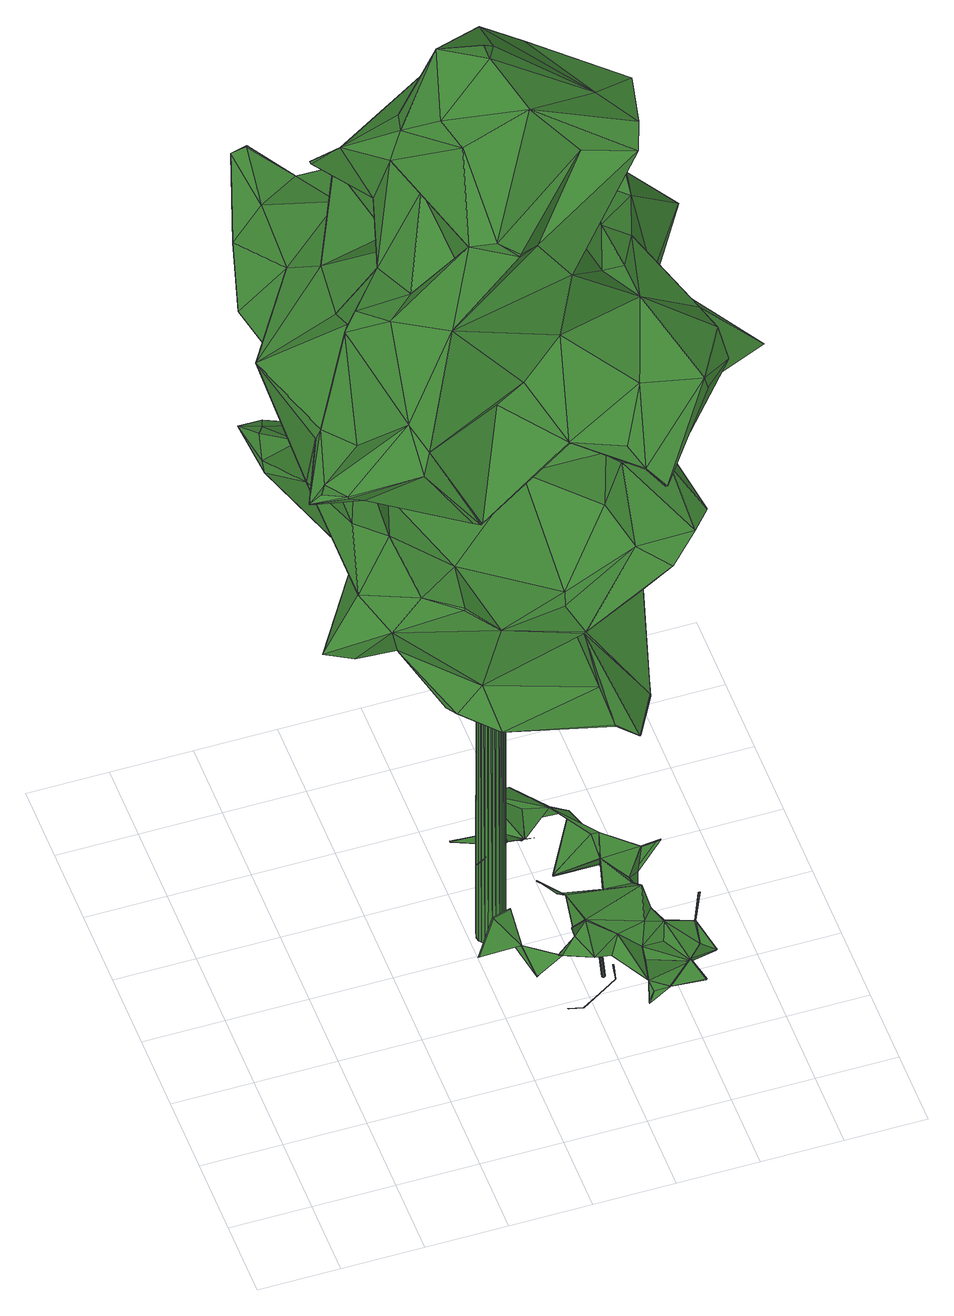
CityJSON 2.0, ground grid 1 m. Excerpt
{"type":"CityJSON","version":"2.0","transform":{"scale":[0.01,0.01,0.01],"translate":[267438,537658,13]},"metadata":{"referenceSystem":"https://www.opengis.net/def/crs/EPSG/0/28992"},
"CityObjects":{
"tree1":{"type":"SolitaryVegetationObject","attributes":{"gtid":260,"crown_width_m":5.81,"crown_median_z":22.65,"crown_r50_m":0.33,"crown_porosity":0.903,"trunk_H_m":9.39,"trunk_DBH_m":0.332,"trunk_radius_m":0.166,"trunk_base_height_m":13.26,"original_gtid":"291"},"geometry":[{"type":"Solid","lod":"3","boundaries":[[[[0,1,2]],[[0,2,3]],[[4,5,6]],[[7,8,9]],[[10,11,12]],[[13,14,15]],[[16,17,14]],[[18,19,20]],[[21,22,23]],[[24,25,26]],[[27,28,6]],[[29,28,27]],[[30,31,32]],[[33,34,35]],[[36,37,35]],[[38,39,40]],[[41,42,43]],[[27,41,43]],[[44,45,46]],[[47,48,49]],[[50,51,52]],[[53,54,55]],[[56,57,58]],[[59,60,61]],[[62,63,50]],[[64,65,66]],[[64,67,65]],[[68,69,70]],[[71,72,73]],[[71,74,72]],[[18,52,51]],[[75,0,76]],[[77,36,78]],[[31,79,80]],[[71,81,82]],[[83,84,85]],[[86,87,88]],[[89,90,91]],[[32,31,92]],[[90,93,94]],[[95,93,90]],[[96,40,24]],[[45,97,46]],[[95,98,99]],[[90,94,91]],[[100,101,9]],[[28,102,6]],[[29,103,28]],[[58,104,105]],[[106,107,108]],[[109,108,107]],[[68,110,111]],[[112,18,20]],[[113,114,115]],[[37,33,35]],[[76,0,116]],[[1,73,72]],[[1,72,74]],[[10,117,11]],[[118,119,120]],[[121,122,45]],[[123,124,119]],[[118,123,119]],[[124,123,118]],[[122,74,125]],[[124,118,104]],[[126,127,113]],[[13,128,129]],[[130,109,30]],[[83,131,132]],[[58,124,104]],[[23,73,0]],[[1,0,73]],[[74,133,134]],[[2,122,121]],[[52,18,112]],[[135,136,137]],[[21,106,138]],[[21,138,22]],[[100,139,96]],[[99,96,139]],[[140,141,142]],[[143,144,145]],[[112,16,52]],[[49,146,147]],[[148,55,149]],[[150,151,152]],[[53,153,54]],[[68,111,154]],[[153,53,64]],[[92,155,156]],[[34,157,35]],[[35,157,36]],[[158,30,109]],[[153,149,54]],[[159,149,153]],[[160,161,94]],[[91,94,161]],[[154,162,68]],[[129,128,163]],[[46,164,165]],[[45,134,97]],[[24,40,25]],[[7,166,69]],[[167,168,169]],[[170,171,172]],[[170,167,171]],[[173,174,116]],[[6,175,10]],[[60,176,14]],[[177,16,14]],[[34,148,157]],[[178,55,179]],[[178,179,180]],[[181,182,183]],[[28,103,184]],[[185,164,133]],[[99,186,187]],[[70,110,68]],[[110,70,130]],[[166,70,69]],[[25,40,39]],[[91,161,89]],[[188,182,181]],[[189,190,165]],[[162,69,68]],[[7,69,162]],[[101,96,109]],[[34,33,191]],[[43,42,183]],[[50,192,51]],[[193,146,194]],[[83,162,131]],[[120,117,195]],[[184,196,197]],[[198,118,199]],[[198,199,200]],[[45,201,121]],[[202,203,204]],[[62,205,126]],[[206,4,207]],[[120,195,118]],[[60,208,209]],[[43,29,27]],[[20,210,17]],[[197,188,181]],[[44,46,165]],[[121,211,212]],[[96,160,40]],[[135,137,191]],[[158,213,152]],[[21,214,106]],[[97,164,46]],[[22,81,73]],[[148,179,55]],[[215,61,127]],[[59,61,215]],[[44,201,45]],[[139,216,217]],[[3,121,212]],[[2,121,3]],[[190,203,218]],[[22,141,82]],[[141,219,82]],[[220,221,129]],[[220,129,135]],[[200,155,80]],[[142,141,138]],[[126,205,222]],[[51,192,223]],[[27,6,12]],[[128,13,224]],[[183,225,181]],[[44,42,201]],[[141,26,219]],[[226,53,178]],[[170,168,167]],[[205,227,222]],[[205,62,217]],[[204,228,229]],[[230,218,203]],[[121,201,42]],[[86,88,231]],[[96,187,161]],[[12,6,10]],[[232,174,173]],[[108,26,140]],[[24,26,108]],[[184,103,196]],[[64,226,67]],[[53,226,64]],[[11,233,57]],[[234,152,151]],[[84,145,85]],[[50,221,217]],[[189,185,133]],[[132,131,235]],[[236,203,190]],[[236,237,203]],[[181,87,197]],[[238,195,239]],[[240,180,34]],[[148,34,180]],[[85,100,9]],[[99,139,95]],[[104,198,105]],[[78,159,241]],[[71,73,81]],[[136,242,243]],[[226,224,244]],[[185,165,164]],[[185,189,165]],[[50,217,62]],[[121,42,41]],[[117,10,175]],[[189,133,74]],[[38,245,246]],[[162,8,7]],[[56,3,247]],[[70,166,130]],[[74,71,248]],[[75,151,150]],[[249,168,170]],[[171,193,172]],[[195,117,175]],[[223,115,51]],[[18,51,115]],[[14,61,60]],[[175,239,195]],[[200,156,155]],[[128,224,240]],[[205,250,251]],[[252,247,253]],[[226,178,180]],[[254,218,230]],[[255,254,230]],[[213,150,152]],[[252,12,247]],[[9,8,85]],[[150,213,256]],[[254,257,47]],[[252,253,258]],[[96,108,109]],[[238,156,200]],[[251,227,205]],[[47,25,39]],[[34,191,240]],[[259,240,191]],[[94,220,160]],[[93,220,94]],[[132,260,261]],[[243,137,136]],[[92,156,238]],[[47,49,147]],[[99,187,96]],[[255,229,219]],[[228,219,229]],[[30,158,262]],[[84,263,231]],[[71,82,219]],[[207,261,260]],[[84,231,145]],[[15,176,264]],[[14,176,15]],[[75,150,256]],[[85,139,100]],[[139,85,145]],[[265,200,79]],[[265,79,152]],[[234,265,152]],[[160,220,135]],[[244,224,15]],[[170,66,65]],[[54,149,55]],[[132,235,32]],[[30,32,235]],[[77,78,241]],[[77,241,36]],[[4,102,261]],[[172,194,66]],[[31,262,79]],[[147,193,266]],[[171,167,165]],[[65,249,170]],[[267,85,8]],[[267,8,83]],[[208,227,268]],[[100,96,101]],[[129,163,135]],[[132,261,84]],[[238,200,195]],[[45,122,134]],[[154,131,162]],[[111,131,154]],[[135,191,160]],[[41,211,121]],[[3,212,247]],[[211,253,212]],[[217,216,205]],[[236,219,228]],[[200,199,195]],[[118,195,199]],[[147,146,193]],[[269,48,39]],[[47,39,48]],[[165,167,169]],[[270,255,219]],[[49,48,269]],[[173,3,56]],[[56,232,173]],[[215,127,126]],[[263,84,261]],[[30,262,271]],[[31,271,262]],[[118,198,104]],[[3,173,0]],[[116,0,173]],[[265,105,198]],[[265,76,105]],[[265,234,76]],[[49,269,38]],[[265,198,200]],[[126,113,63]],[[39,38,269]],[[143,250,144]],[[144,205,216]],[[166,9,101]],[[130,166,101]],[[130,101,109]],[[186,89,187]],[[254,266,218]],[[147,266,254]],[[93,221,220]],[[93,217,221]],[[7,9,166]],[[227,251,67]],[[140,26,141]],[[134,133,164]],[[134,164,97]],[[31,30,271]],[[161,187,89]],[[29,196,103]],[[11,117,233]],[[96,161,160]],[[219,236,248]],[[74,248,189]],[[236,189,248]],[[236,190,189]],[[162,83,8]],[[219,26,270]],[[255,230,202]],[[177,272,273]],[[259,243,128]],[[43,274,188]],[[219,248,71]],[[213,109,107]],[[213,107,256]],[[27,253,41]],[[132,32,260]],[[254,47,147]],[[247,275,56]],[[42,44,225]],[[42,225,183]],[[259,128,240]],[[131,110,235]],[[168,225,169]],[[242,128,243]],[[242,163,128]],[[61,14,17]],[[14,272,177]],[[16,112,17]],[[61,17,210]],[[20,17,112]],[[139,217,95]],[[95,217,93]],[[152,79,262]],[[152,262,158]],[[37,160,191]],[[12,275,247]],[[159,157,149]],[[148,149,157]],[[19,210,20]],[[25,257,26]],[[270,257,255]],[[26,257,270]],[[115,114,210]],[[227,67,268]],[[207,239,175]],[[175,206,207]],[[253,247,212]],[[50,276,273]],[[259,191,137]],[[259,137,243]],[[232,56,58]],[[122,2,74]],[[23,256,277]],[[107,277,256]],[[278,106,214]],[[108,142,106]],[[108,96,24]],[[108,140,142]],[[23,75,256]],[[107,278,277]],[[23,277,278]],[[278,21,23]],[[106,142,138]],[[37,246,160]],[[245,40,160]],[[245,38,40]],[[22,82,81]],[[58,57,233]],[[58,233,124]],[[158,109,213]],[[23,22,73]],[[23,0,75]],[[188,274,182]],[[183,182,274]],[[2,1,74]],[[131,111,110]],[[106,278,107]],[[186,98,89]],[[249,65,251]],[[190,266,193]],[[218,266,190]],[[64,66,194]],[[172,66,170]],[[194,172,193]],[[190,193,171]],[[190,171,165]],[[251,65,67]],[[95,90,98]],[[22,138,141]],[[99,98,186]],[[278,214,21]],[[89,98,90]],[[134,122,125]],[[134,125,74]],[[145,231,88]],[[145,88,143]],[[183,274,43]],[[204,229,202]],[[36,38,37]],[[86,197,87]],[[37,191,33]],[[11,275,12]],[[87,181,225]],[[47,257,25]],[[234,279,76]],[[151,76,279]],[[151,279,234]],[[255,202,229]],[[92,31,155]],[[237,204,203]],[[236,204,237]],[[132,84,83]],[[267,83,85]],[[239,92,238]],[[119,233,120]],[[117,120,233]],[[124,233,119]],[[50,63,192]],[[126,63,62]],[[273,272,50]],[[18,210,19]],[[115,210,18]],[[244,15,264]],[[235,130,30]],[[194,146,49]],[[264,209,244]],[[209,208,268]],[[244,209,268]],[[244,268,226]],[[226,268,67]],[[175,5,206]],[[184,263,261]],[[184,261,28]],[[231,263,184]],[[86,231,184]],[[86,184,197]],[[272,13,129]],[[207,4,261]],[[4,206,5]],[[32,239,207]],[[32,207,260]],[[32,92,239]],[[87,143,88]],[[230,203,202]],[[225,44,169]],[[165,169,44]],[[15,224,13]],[[126,222,215]],[[280,63,113]],[[280,113,115]],[[57,281,11]],[[56,281,57]],[[272,14,13]],[[177,273,16]],[[221,50,129]],[[6,5,175]],[[145,216,139]],[[144,216,145]],[[60,209,176]],[[264,176,209]],[[130,235,110]],[[254,255,257]],[[87,168,249]],[[87,225,168]],[[37,38,246]],[[49,38,36]],[[160,246,245]],[[43,196,29]],[[153,241,159]],[[36,157,78]],[[159,78,157]],[[52,276,50]],[[64,241,153]],[[75,76,151]],[[31,80,155]],[[79,200,80]],[[282,232,58]],[[76,282,105]],[[116,282,76]],[[204,236,228]],[[211,41,253]],[[205,144,250]],[[143,87,250]],[[249,250,87]],[[251,250,249]],[[188,196,43]],[[197,196,188]],[[148,180,179]],[[64,194,241]],[[36,241,49]],[[194,49,241]],[[12,258,27]],[[253,27,258]],[[282,58,105]],[[282,174,232]],[[116,174,282]],[[261,102,28]],[[6,102,4]],[[252,258,12]],[[50,272,129]],[[56,275,281]],[[11,281,275]],[[127,61,210]],[[63,223,192]],[[163,242,135]],[[136,135,242]],[[223,63,280]],[[223,280,115]],[[210,114,127]],[[53,55,178]],[[215,283,59]],[[113,127,114]],[[16,276,52]],[[273,276,16]],[[208,283,227]],[[60,283,208]],[[59,283,60]],[[222,227,283]],[[222,283,215]],[[180,240,224]],[[180,224,226]],[[284,285,286]],[[284,286,287]],[[287,286,288]],[[287,288,289]],[[286,285,290]],[[286,290,288]],[[288,290,291]],[[288,291,289]],[[290,285,292]],[[290,292,291]],[[291,292,293]],[[291,293,289]],[[292,285,294]],[[292,294,293]],[[293,294,295]],[[293,295,289]],[[294,285,296]],[[294,296,295]],[[295,296,297]],[[295,297,289]],[[296,285,298]],[[296,298,297]],[[297,298,299]],[[297,299,289]],[[298,285,300]],[[298,300,299]],[[299,300,301]],[[299,301,289]],[[300,285,302]],[[300,302,301]],[[301,302,303]],[[301,303,289]],[[302,285,304]],[[302,304,303]],[[303,304,305]],[[303,305,289]],[[304,285,306]],[[304,306,305]],[[305,306,307]],[[305,307,289]],[[306,285,308]],[[306,308,307]],[[307,308,309]],[[307,309,289]],[[308,285,310]],[[308,310,309]],[[309,310,311]],[[309,311,289]],[[310,285,312]],[[310,312,311]],[[311,312,313]],[[311,313,289]],[[312,285,314]],[[312,314,313]],[[313,314,315]],[[313,315,289]],[[314,285,316]],[[314,316,315]],[[315,316,317]],[[315,317,289]],[[316,285,318]],[[316,318,317]],[[317,318,319]],[[317,319,289]],[[318,285,320]],[[318,320,319]],[[319,320,321]],[[319,321,289]],[[320,285,322]],[[320,322,321]],[[321,322,323]],[[321,323,289]],[[322,285,324]],[[322,324,323]],[[323,324,325]],[[323,325,289]],[[324,285,326]],[[324,326,325]],[[325,326,327]],[[325,327,289]],[[326,285,328]],[[326,328,327]],[[327,328,329]],[[327,329,289]],[[328,285,330]],[[328,330,329]],[[329,330,331]],[[329,331,289]],[[330,285,332]],[[330,332,331]],[[331,332,333]],[[331,333,289]],[[332,285,284]],[[332,284,333]],[[333,284,287]],[[333,287,289]]]]}]},
"tree2":{"type":"SolitaryVegetationObject","attributes":{"gtid":555,"crown_width_m":2.98,"crown_median_z":14.41,"crown_r50_m":0.16,"crown_porosity":0.941,"trunk_H_m":1.17,"trunk_DBH_m":0.0372,"trunk_radius_m":0.0186,"trunk_base_height_m":13.24,"original_gtid":"634"},"geometry":[{"type":"MultiSurface","lod":"3","boundaries":[[[334,335,336]],[[337,338,339]],[[340,341,342]],[[343,344,345]],[[346,347,348]],[[346,348,349]],[[350,351,352]],[[353,334,354]],[[353,355,334]],[[356,357,337]],[[358,359,360]],[[361,362,363]],[[364,363,362]],[[364,362,361]],[[365,366,367]],[[368,369,370]],[[371,342,372]],[[350,373,374]],[[375,376,355]],[[377,371,378]],[[379,348,347]],[[380,381,382]],[[383,384,342]],[[385,386,358]],[[387,388,389]],[[350,390,391]],[[386,392,393]],[[368,394,369]],[[395,396,386]],[[363,397,361]],[[398,399,351]],[[400,358,401]],[[402,385,403]],[[404,385,360]],[[386,396,404]],[[381,405,344]],[[350,374,398]],[[406,407,408]],[[369,394,409]],[[380,382,344]],[[410,365,411]],[[397,412,413]],[[364,384,414]],[[415,416,343]],[[415,417,416]],[[385,358,403]],[[392,399,398]],[[369,409,418]],[[336,419,401]],[[381,380,405]],[[346,342,341]],[[420,421,422]],[[342,349,383]],[[349,342,346]],[[352,388,423]],[[388,352,351]],[[424,421,425]],[[425,426,424]],[[426,427,409]],[[419,336,335]],[[365,410,366]],[[350,352,390]],[[341,347,346]],[[411,367,366]],[[423,428,351]],[[429,430,431]],[[363,412,397]],[[403,358,375]],[[360,386,404]],[[432,433,434]],[[353,433,432]],[[434,433,353]],[[419,335,373]],[[429,435,430]],[[436,430,435]],[[434,355,432]],[[403,355,354]],[[434,354,355]],[[403,375,355]],[[375,339,376]],[[395,386,385]],[[411,428,388]],[[405,380,344]],[[437,341,340]],[[437,340,436]],[[363,438,439]],[[411,366,410]],[[440,409,427]],[[389,388,351]],[[351,428,389]],[[426,420,441]],[[436,435,372]],[[436,372,342]],[[405,345,344]],[[343,345,415]],[[357,356,442]],[[356,393,442]],[[344,382,381]],[[352,423,441]],[[443,378,408]],[[406,408,378]],[[365,444,387]],[[388,387,444]],[[430,377,378]],[[445,426,409]],[[432,355,353]],[[401,334,336]],[[369,446,370]],[[447,448,449]],[[448,439,449]],[[450,391,390]],[[340,451,436]],[[428,423,388]],[[417,452,416]],[[419,391,418]],[[446,391,443]],[[452,417,345]],[[345,417,415]],[[416,452,343]],[[453,454,372]],[[379,347,455]],[[353,354,434]],[[400,456,358]],[[419,418,409]],[[455,347,437]],[[368,422,426]],[[341,437,347]],[[446,443,450]],[[431,443,446]],[[411,444,367]],[[361,397,379]],[[361,379,455]],[[413,379,397]],[[427,457,399]],[[458,455,459]],[[355,335,334]],[[355,376,335]],[[383,349,364]],[[388,444,411]],[[340,342,451]],[[350,398,351]],[[335,339,338]],[[376,339,335]],[[378,443,430]],[[431,430,443]],[[427,399,440]],[[445,394,368]],[[368,454,390]],[[392,337,357]],[[460,349,461]],[[401,456,400]],[[462,428,411]],[[389,428,462]],[[463,363,439]],[[448,439,363]],[[364,438,363]],[[377,342,371]],[[419,350,391]],[[437,459,455]],[[356,386,393]],[[404,396,395]],[[337,386,356]],[[406,378,407]],[[368,390,464]],[[418,391,446]],[[389,462,387]],[[391,450,443]],[[370,378,371]],[[354,334,402]],[[439,465,449]],[[459,466,458]],[[429,431,453]],[[421,426,422]],[[370,454,368]],[[414,463,438]],[[463,414,364]],[[414,438,364]],[[424,426,421]],[[379,461,348]],[[413,461,379]],[[438,463,439]],[[456,374,358]],[[392,358,374]],[[392,374,456]],[[462,365,387]],[[342,466,436]],[[377,436,451]],[[377,451,342]],[[466,342,384]],[[436,466,437]],[[419,373,350]],[[403,354,402]],[[437,466,459]],[[448,447,439]],[[378,446,467]],[[468,469,423]],[[470,390,454]],[[426,471,427]],[[465,439,447]],[[465,447,449]],[[418,446,369]],[[446,378,370]],[[470,454,453]],[[390,446,450]],[[431,470,453]],[[445,409,394]],[[471,426,423]],[[458,361,455]],[[425,421,426]],[[460,461,463]],[[419,440,401]],[[392,456,399]],[[440,399,456]],[[421,420,426]],[[334,401,402]],[[392,386,359]],[[463,364,460]],[[440,456,401]],[[363,461,412]],[[446,443,467]],[[360,359,386]],[[374,373,335]],[[348,461,349]],[[372,454,371]],[[364,384,383]],[[372,435,453]],[[458,364,361]],[[377,430,436]],[[345,344,452]],[[452,344,343]],[[435,429,453]],[[404,395,385]],[[464,422,368]],[[358,386,337]],[[443,408,467]],[[392,357,442]],[[393,392,442]],[[420,422,464]],[[466,384,458]],[[365,367,444]],[[458,384,364]],[[412,461,413]],[[364,349,460]],[[464,441,420]],[[337,339,358]],[[375,358,339]],[[401,358,402]],[[402,358,385]],[[360,385,358]],[[392,472,337]],[[351,457,423]],[[399,457,351]],[[390,470,446]],[[431,446,470]],[[423,426,441]],[[374,335,338]],[[363,463,461]],[[390,441,464]],[[358,392,359]],[[427,469,468]],[[471,469,427]],[[423,469,471]],[[374,472,392]],[[398,374,392]],[[337,472,374]],[[390,352,441]],[[426,445,368]],[[371,454,370]],[[337,374,338]],[[427,468,457]],[[423,457,468]],[[462,411,365]],[[407,378,467]],[[407,467,408]],[[419,409,440]],[[473,474,475]],[[473,475,476]],[[474,477,478]],[[474,478,475]],[[475,478,479]],[[475,479,476]],[[478,477,480]],[[478,480,479]],[[479,480,481]],[[479,481,476]],[[480,477,482]],[[480,482,481]],[[481,482,483]],[[481,483,476]],[[482,477,484]],[[482,484,483]],[[483,484,485]],[[483,485,476]],[[484,477,486]],[[484,486,485]],[[486,477,487]],[[486,487,485]],[[485,487,488]],[[485,488,476]],[[487,477,489]],[[487,489,488]],[[488,489,490]],[[488,490,476]],[[489,477,491]],[[489,491,490]],[[490,491,492]],[[490,492,476]],[[491,477,493]],[[491,493,492]],[[493,477,494]],[[493,494,492]],[[494,477,495]],[[494,495,492]],[[492,495,496]],[[492,496,476]],[[495,477,497]],[[495,497,496]],[[496,497,498]],[[496,498,476]],[[497,477,499]],[[497,499,498]],[[499,477,500]],[[499,500,498]],[[498,500,501]],[[498,501,476]],[[501,500,473]],[[501,473,476]],[[500,477,474]],[[500,474,473]]]}]}
},
"vertices":[
[226,171,1232],[309,164,1123],[360,186,1161],[375,188,1254],[366,466,1076],[466,381,1175],[502,417,1161],[117,549,988],[169,529,994],[113,505,970],[460,454,1310],[504,356,1364],[489,415,1304],[395,311,643],[467,387,591],[444,291,635],[442,483,598],[498,515,592],[459,552,571],[546,524,598],[545,524,595],[92,142,1032],[167,96,1087],[168,153,1114],[134,250,860],[168,220,858],[132,232,1016],[504,359,1164],[526,439,1112],[579,412,1068],[161,438,1086],[184,460,1224],[256,479,1126],[207,137,642],[251,116,622],[216,124,643],[249,134,668],[163,178,712],[151,161,763],[185,157,814],[130,217,776],[488,310,1153],[547,247,1078],[517,321,1066],[553,163,1076],[508,115,1110],[511,113,1095],[236,192,812],[227,128,811],[263,109,781],[299,487,645],[392,552,581],[392,551,578],[429,74,648],[401,27,641],[390,71,636],[472,241,1372],[482,268,1390],[355,277,1446],[462,362,628],[490,307,627],[468,388,594],[340,473,669],[361,489,647],[429,75,651],[440,133,766],[439,129,766],[463,195,656],[132,664,1050],[100,561,1017],[97,556,1026],[230,78,1004],[281,176,1083],[180,115,1103],[344,109,1067],[166,212,1226],[253,193,1340],[345,129,769],[380,110,644],[204,381,1244],[157,459,1237],[228,76,1005],[220,83,1003],[285,592,1018],[353,519,999],[256,475,930],[473,409,1043],[451,320,940],[379,385,1008],[85,504,777],[114,503,778],[87,504,775],[186,462,1225],[179,481,766],[139,456,776],[181,482,768],[106,328,859],[430,17,1059],[106,480,794],[133,430,812],[146,440,968],[94,432,980],[499,417,1079],[568,432,1062],[259,307,1430],[271,265,1424],[51,157,1018],[94,242,1040],[91,251,1017],[62,374,1026],[141,585,1043],[149,661,1058],[459,551,568],[410,483,618],[444,483,602],[453,522,600],[298,145,1357],[413,465,1345],[281,385,1462],[346,378,1451],[360,466,1387],[470,228,1143],[438,137,1104],[333,373,1462],[332,349,1465],[403,79,1071],[366,425,669],[436,450,612],[303,288,603],[334,343,649],[134,477,1052],[193,617,1040],[308,552,1112],[412,40,1069],[412,40,1071],[258,312,603],[260,323,535],[258,310,601],[92,141,1029],[231,378,849],[83,179,1018],[112,142,1019],[52,158,1016],[400,332,933],[329,331,894],[290,439,927],[346,129,772],[352,147,774],[261,98,623],[380,51,639],[142,261,1202],[201,242,1229],[186,314,1203],[400,25,643],[151,664,1057],[156,461,1239],[193,453,1246],[260,96,625],[151,356,1095],[379,51,642],[160,321,718],[85,411,795],[180,629,1015],[275,309,600],[428,18,1058],[471,125,962],[84,500,973],[515,127,876],[493,199,904],[490,173,922],[471,117,809],[496,114,860],[470,114,810],[335,191,1315],[300,147,1358],[401,469,1222],[488,306,624],[434,450,609],[401,126,648],[382,110,641],[371,156,635],[557,285,905],[624,281,950],[632,270,962],[484,430,1044],[403,79,1067],[97,464,802],[87,424,802],[593,337,925],[362,105,1061],[428,171,939],[226,226,652],[387,519,608],[435,142,826],[353,76,781],[304,461,1349],[544,403,945],[541,403,944],[225,347,1385],[234,381,1372],[170,395,1326],[553,202,1089],[356,327,1034],[419,218,938],[408,269,1088],[319,381,749],[338,454,1130],[321,488,1132],[487,286,646],[501,281,621],[498,515,596],[463,261,1163],[434,256,1170],[151,315,1120],[66,158,1028],[437,381,645],[270,357,812],[277,442,719],[419,200,929],[245,195,1012],[237,396,727],[277,440,716],[369,383,657],[400,522,605],[383,215,641],[496,230,938],[462,195,653],[395,278,677],[278,188,1067],[319,320,1047],[364,287,932],[402,468,1016],[409,258,1379],[449,322,1394],[243,327,1298],[214,532,1078],[352,153,1066],[425,191,1079],[219,431,1249],[282,418,1244],[358,205,628],[351,77,778],[262,323,536],[261,321,533],[467,226,645],[76,183,731],[112,175,719],[370,335,1285],[345,110,1064],[422,204,836],[344,292,854],[389,246,794],[435,376,1188],[453,314,1179],[343,267,852],[300,294,947],[126,252,1181],[182,267,871],[468,379,1177],[302,286,603],[308,519,1130],[404,501,1048],[217,337,1203],[405,501,1045],[498,281,620],[213,347,1339],[419,203,838],[209,513,1022],[468,226,648],[225,127,810],[174,314,954],[282,416,1151],[382,397,641],[400,471,619],[623,282,953],[455,334,1352],[386,517,606],[124,203,1043],[74,171,1028],[257,249,1258],[410,506,612],[481,281,1375],[283,180,1348],[446,343,643],[342,325,26],[325,325,26],[341,330,26],[336,307,965],[335,312,965],[319,307,965],[339,334,26],[333,316,965],[336,337,26],[331,319,966],[333,340,26],[327,322,966],[329,341,26],[323,323,966],[325,342,26],[319,324,966],[320,341,26],[315,323,966],[316,339,26],[311,321,965],[313,337,26],[307,319,965],[310,333,26],[305,315,965],[309,329,26],[303,311,965],[308,325,26],[303,307,965],[309,320,26],[303,303,965],[311,317,26],[305,299,965],[314,313,26],[308,295,965],[317,310,26],[311,293,965],[321,309,26],[315,291,965],[325,308,26],[320,291,965],[330,309,26],[324,291,965],[334,311,26],[328,293,965],[337,314,26],[331,296,965],[340,317,26],[334,299,965],[341,321,26],[335,303,965],
[521,188,121],[480,178,113],[484,188,136],[456,118,93],[455,167,100],[500,138,114],[411,373,159],[376,408,167],[411,372,159],[351,77,151],[388,76,186],[351,77,152],[375,408,168],[374,408,167],[340,387,188],[340,387,190],[424,206,133],[393,162,132],[423,206,134],[543,239,107],[522,188,121],[521,188,120],[435,94,111],[435,95,111],[500,137,114],[464,107,116],[493,123,135],[346,365,136],[346,345,165],[327,336,164],[367,331,164],[317,222,118],[300,245,146],[325,258,139],[434,250,141],[465,242,148],[444,290,147],[451,316,161],[445,327,149],[453,173,119],[455,167,101],[532,145,112],[517,158,114],[446,327,149],[494,296,143],[346,366,136],[394,103,181],[395,103,181],[394,103,180],[380,376,163],[368,331,164],[494,123,135],[464,106,116],[332,184,98],[360,193,116],[360,192,116],[432,247,133],[472,245,102],[442,118,122],[444,105,117],[467,215,171],[501,87,135],[500,87,134],[294,376,138],[414,165,125],[426,178,143],[480,177,113],[484,186,136],[517,158,115],[533,145,113],[500,87,136],[388,76,187],[519,300,142],[519,299,142],[519,299,141],[467,215,172],[270,209,127],[323,212,125],[294,376,139],[294,377,139],[371,308,188],[335,83,149],[335,84,148],[334,84,149],[466,242,148],[474,203,144],[378,251,152],[350,239,196],[379,251,152],[377,186,148],[350,238,197],[350,238,196],[384,236,163],[390,183,175],[361,181,127],[396,315,108],[450,314,109],[450,314,110],[544,239,106],[544,240,107],[545,239,107],[396,316,109],[434,372,144],[390,373,146],[343,318,181],[312,308,175],[459,183,148],[384,236,162],[435,95,112],[485,281,119],[323,212,124],[419,197,150],[468,261,136],[295,286,193],[312,308,174],[296,286,194],[471,245,101],[434,372,145],[351,78,151],[396,315,109],[443,290,147],[356,370,131],[453,172,119],[389,182,175],[373,357,132],[373,358,131],[346,345,166],[334,351,165],[332,184,99],[343,318,182],[379,251,151],[295,286,194],[390,372,146],[494,295,143],[367,166,186],[367,167,186],[444,290,146],[389,183,175],[456,118,94],[421,243,141],[427,225,24],[421,244,141],[419,244,141],[425,225,24],[427,226,24],[421,245,141],[426,227,24],[420,245,141],[425,227,24],[419,245,141],[424,227,24],[418,245,141],[424,226,24],[423,226,24],[417,244,141],[423,225,24],[417,243,141],[423,224,24],[418,242,141],[424,224,24],[424,223,24],[425,223,24],[419,242,141],[426,223,24],[420,242,141],[426,224,24],[427,224,24],[421,242,141]
]}
